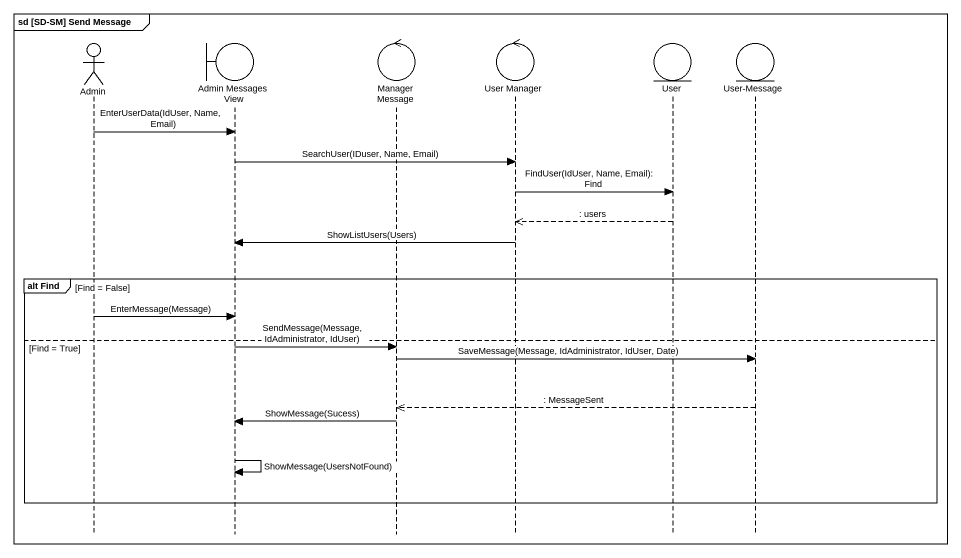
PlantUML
@startuml
mainframe sd [SD-SM] Send Message
hide footbox
actor Admin
boundary "Admin Messages View" as Admin_Messages_View
control "Manager Message" as Manager_Message
control "User Manager" as User_Manager
entity User
entity "User-Message" as User_Message

Admin -> Admin_Messages_View : EnterUserData(IdUser, Name, Email)
Admin_Messages_View -> User_Manager : SearchUser(IDuser, Name, Email)
User_Manager -> User : FindUser(IdUser, Name, Email): Find
User -->> User_Manager : : users
User_Manager -> Admin_Messages_View : ShowListUsers(Users)
group alt Find [Find = False]
  Admin -> Admin_Messages_View : EnterMessage(Message)
else Find = True
  Admin_Messages_View -> Manager_Message : SendMessage(Message, IdAdministrator, IdUser)
  Manager_Message -> User_Message : SaveMessage(Message, IdAdministrator, IdUser, Date)
  User_Message -->> Manager_Message : : MessageSent
  Manager_Message -> Admin_Messages_View : ShowMessage(Sucess)
  Admin_Messages_View -> Admin_Messages_View : ShowMessage(UsersNotFound)
end
@enduml
